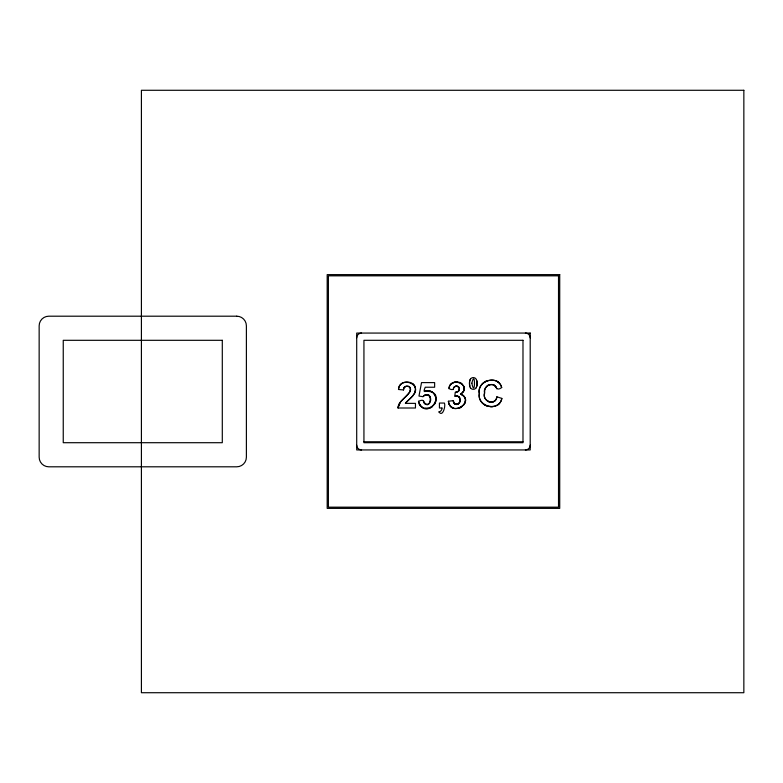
<?xml version="1.0" encoding="UTF-8"?>
<svg xmlns="http://www.w3.org/2000/svg" width="783" height="783" viewBox="0 0 783 783"><rect width="100%" height="100%" fill="white"/><g stroke="black" fill="none" stroke-linecap="round" stroke-linejoin="round"><path stroke-width="1.17" d="M398.518 389.484C399.261 376.251 421.42 383.122 414.129 393.986C412.034 397.823 407.826 399.81 405.428 403.372L415.46 403.372L415.46 408.002L398.038 408.002L400.377 402.119L409.715 392.214L410.488 389.934L410.145 387.781L408.667 386.401L406.328 386.166L404.234 387.379L403.47 389.954L398.518 389.484C398.547 381.575 410.468 379.53 414.413 385.549C418.533 393.183 409.548 398.381 405.428 403.372A8.515 8.515 0 0 1 406.641 401.806M403.47 389.954C402.785 385.207 410.928 384.756 410.507 389.562C408.883 397.059 398.449 399.692 398.038 408.002A12.068 12.068 0 0 1 399.751 403.049M418.494 401.327C420.158 414.256 440.398 407.229 435.172 395.904C434.213 393.291 431.815 391.206 429.035 390.834C425.903 389.719 422.154 394.583 425.238 387.233L434.634 387.233L434.634 382.603L421.528 382.603L418.974 396.071L422.947 396.658C426.49 391.754 432.666 397.138 430.151 401.904C429.71 403.588 427.9 404.899 426.158 404.39C421.939 403.118 425.668 398.038 418.494 401.327C426.647 423.877 450.127 388.808 424.425 391.529A7.977 7.977 0 0 1 427.391 390.756A8.339 8.339 0 0 1 429.417 390.893A7.272 7.272 0 0 1 432.226 392.097M455.285 392.185L454.766 396.384A8.691 8.691 0 0 1 456.391 396.032L458.623 396.638L459.905 398.821L459.787 401.924L458.241 404.028L454.962 404.018L453.161 400.651L448.375 401.248C450.881 418.132 476.133 401.405 460.482 394.064C467.559 391.246 463.184 380.93 456.411 382.124C451.634 381.008 444.597 390.59 453.328 389.474C453.054 384.463 461.314 385.745 458.916 390.423C458.456 391.392 457.448 391.999 456.401 392.126C453.807 392.41 459.435 392.058 459.092 389.963C460.727 385.363 452.995 384.854 453.328 389.474M476.896 385.657L476.172 387.781M448.855 388.711C450.137 375.468 473.333 385.285 460.482 394.064C476.123 401.405 450.891 418.122 448.375 401.248M496.902 396.805C495.512 406.455 481.584 401.366 484.599 392.655C484.237 388.662 487.006 384.071 491.44 384.512C497.117 384.071 495.277 392.361 501.688 387.546C498.35 374.333 476.651 380.313 479.323 393.604C476.994 407.189 499.231 412.122 501.854 398.41L496.902 396.805C495.698 406.103 482.005 401.806 484.599 393.213C482.299 385.49 494.69 380.704 496.735 388.818M501.854 398.41C499.221 412.122 477.013 407.18 479.323 393.604C476.671 380.313 498.34 374.343 501.688 387.546M470.368 379.138L469.653 381.252A13.526 13.526 0 0 0 469.497 383.435A14.094 14.094 0 0 0 469.722 386.254M453.161 400.651C453.22 406.886 462.136 404.263 459.905 398.821C460.796 395.043 452.427 396.531 456.401 396.041M422.947 396.658C434.751 386.988 430.19 414.452 423.446 400.818M441.818 408.002L439.429 408.002L439.429 403.049L444.382 403.049C445.928 405.937 442.542 417.731 438.95 411.838M363.968 441.769L522.985 441.769M470.289 387.693L470.534 388.055A3.122 3.122 0 0 1 470.289 387.693L469.594 385.314M476.896 381.272L476.181 379.158A3.416 3.416 0 0 0 470.27 379.364M442.101 408.012A4.444 4.444 0 0 1 439.018 412.064M476.818 381.282A12.91 12.91 0 0 1 476.7 386.567M476.338 387.585A3.465 3.465 0 0 1 470.563 388.006M469.692 385.295A13.017 13.017 0 0 1 469.878 380.068M495.414 400.182A5.207 5.207 0 0 1 492.605 402.031M491.577 402.217A7.086 7.086 0 0 1 489.688 402.11M489.052 401.953A5.608 5.608 0 0 1 487.359 401.072M487.398 385.667A5.765 5.765 0 0 1 489.13 384.796M493.143 384.796A5.256 5.256 0 0 1 496.246 387.438M496.588 381.115A9.699 9.699 0 0 1 499.055 382.818M486.488 380.92A10.639 10.639 0 0 0 483.502 382.76A11.177 11.177 0 0 0 481.868 384.531M481.858 402.286A11.5 11.5 0 0 0 484.413 404.742A10.619 10.619 0 0 0 487.496 406.22M493.094 406.592A15.073 15.073 0 0 1 489.845 406.661M499.241 403.509A8.897 8.897 0 0 1 497.274 405.154M476.7 380.362A12.91 12.91 0 0 1 476.818 385.647M448.913 403.499A7.566 7.566 0 0 0 450.479 405.966A7.977 7.977 0 0 0 451.605 406.954A7.732 7.732 0 0 0 453.592 407.982M461.559 407.131A8.006 8.006 0 0 1 459.327 408.139M463.928 404.801A7.654 7.654 0 0 0 465.161 401.885A8.711 8.711 0 0 0 465.288 399.663M464.985 398.048A5.97 5.97 0 0 0 463.282 395.454A5.735 5.735 0 0 0 462.009 394.593M463.262 391.715A5.158 5.158 0 0 0 464.133 389.503A5.97 5.97 0 0 0 464.084 387.526A5.765 5.765 0 0 0 463.497 385.911M459.895 382.691A6.93 6.93 0 0 1 461.853 383.885M457.546 382.153A10.561 10.561 0 0 0 455.647 382.173A8.28 8.28 0 0 0 452.085 383.318M450.029 385.412A6 6 0 0 1 451.732 383.572M453.993 387.448A3.083 3.083 0 0 1 454.845 386.596A2.838 2.838 0 0 1 455.892 386.166M456.186 386.127A3.592 3.592 0 0 1 457.076 386.166M457.35 386.225A2.476 2.476 0 0 1 459.053 387.761M459.092 389.963A2.907 2.907 0 0 1 457.693 391.706M457.184 396.041A2.692 2.692 0 0 1 458.358 396.452M458.623 396.648A3.563 3.563 0 0 1 459.513 397.735M459.484 402.668A3.788 3.788 0 0 1 458.525 403.822M458.241 404.028A2.917 2.917 0 0 1 456.969 404.468A3.396 3.396 0 0 1 455.97 404.429A2.995 2.995 0 0 1 454.825 403.94A3.475 3.475 0 0 1 453.895 402.951M419.385 404.273A7.507 7.507 0 0 0 420.637 406.034A7.664 7.664 0 0 0 421.753 406.994A7.448 7.448 0 0 0 423.035 407.728M428.047 408.432A11.481 11.481 0 0 1 425.267 408.364M432.539 406.563A7.673 7.673 0 0 1 430.024 408.002M435.632 400.925A9.239 9.239 0 0 1 434.34 404.429M433.449 393.144A7.908 7.908 0 0 1 435.172 395.904M425.189 395.014A4.307 4.307 0 0 1 426.706 394.74M427.87 394.906A3.328 3.328 0 0 1 429.162 395.65A3.504 3.504 0 0 1 429.887 396.589M428.614 403.999A2.975 2.975 0 0 1 425.531 404.106M425.159 403.93A3.856 3.856 0 0 1 424.406 403.235A3.758 3.758 0 0 1 424.014 402.658M415.46 389.278A8.848 8.848 0 0 1 414.657 392.988M415.147 387.135A6.45 6.45 0 0 0 414.217 385.265A7.331 7.331 0 0 0 412.67 383.69M404.136 387.516A2.662 2.662 0 0 1 404.801 386.792A3.015 3.015 0 0 1 405.349 386.459M408.814 386.469A2.809 2.809 0 0 1 410.155 387.781M410.449 388.779A5.05 5.05 0 0 1 410.488 389.934A4.571 4.571 0 0 1 410.361 390.688M356.705 337.884A4.815 4.815 0 0 1 361.531 333.069M361.531 449.941A4.815 4.815 0 0 1 356.705 445.126M530.208 445.126A4.815 4.815 0 0 1 525.393 449.941M525.393 333.069A4.815 4.815 0 0 1 530.208 337.884M471.846 383.21C475.203 399.418 475.487 367.844 471.846 383.21M743.85 90.28L141.41 90.28L141.41 692.72L743.85 692.72L743.85 90.28M559.728 274.627L327.186 274.627L327.186 508.373L559.728 508.373L559.728 274.627M558.524 275.831L328.39 275.831L328.39 507.169L558.524 507.169L558.524 275.831M236.75 316.195L48.791 316.195A9.641 9.641 0 0 0 39.15 325.836L39.15 457.174A9.641 9.641 0 0 0 48.791 466.805L236.75 466.805A9.641 9.641 0 0 0 246.391 457.174L246.391 325.836A9.641 9.641 0 0 0 236.75 316.195M530.208 333.069L356.705 333.069L356.705 449.941L530.208 449.941L530.208 333.069M222.294 340.302L63.247 340.302L63.247 442.708L222.294 442.708L222.294 340.302M522.985 340.302L363.938 340.302L363.938 442.708L522.985 442.708L522.985 340.302"/></g></svg>
